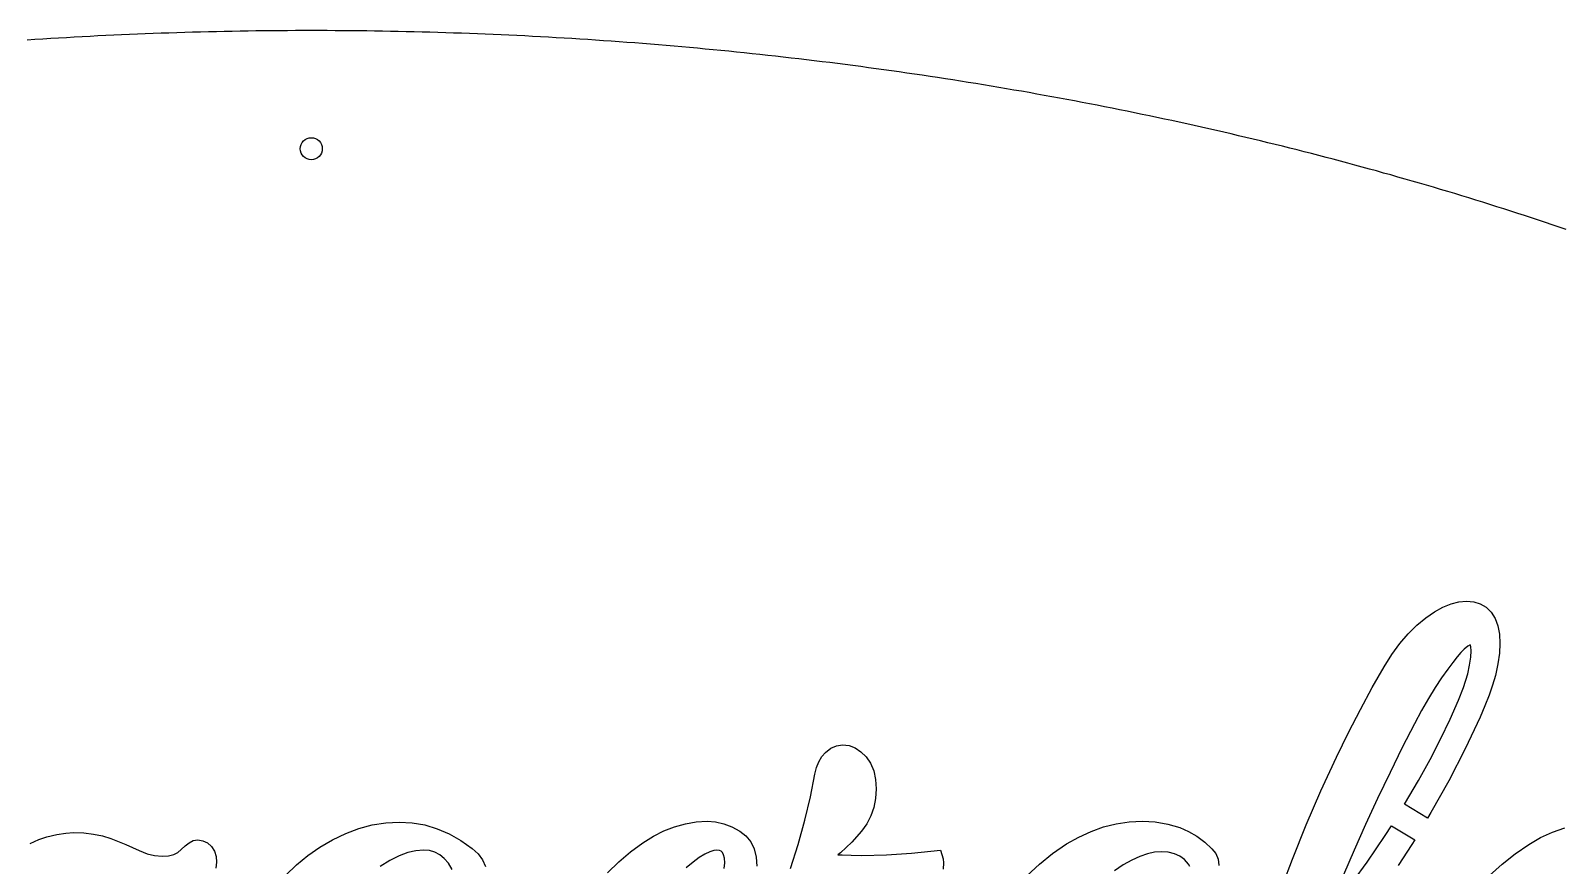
# Model space of a CAD drawing. Header units: inches. Extents: x 0 to 16, y 0 to 9.5.
# Drawn here: x 7.108 to 11.968, y 6.85 to 9.5 of the extents above; entities that cross this region are included whole.
import ezdxf

# ---------------------------------------------------------------- set-up
doc = ezdxf.new("R2010")
doc.units = ezdxf.units.IN
doc.header["$MEASUREMENT"] = 0
doc.layers.add('CUT', color=7, linetype='Continuous')

msp = doc.modelspace()

# ---------------------------------------------------------------- linework, layer by layer
at = {"layer": 'CUT'}
for points in [[(11.9855, 8.8686), (11.9637, 8.876), (11.9418, 8.8834), (11.9199, 8.8907), (11.898, 8.898), (11.876, 8.9052), (11.854, 8.9125), (11.832, 8.9196), (11.8099, 8.9268), (11.7878, 8.9338), (11.7656, 8.9409), (11.7434, 8.9479), (11.7212, 8.9548), (11.6989, 8.9618), (11.6766, 8.9686), (11.6543, 8.9755), (11.6319, 8.9823), (11.6095, 8.989), (11.5871, 8.9957), (11.5646, 9.0024), (11.5421, 9.009), (11.5195, 9.0156), (11.4969, 9.0222), (11.4743, 9.0287), (11.4516, 9.0351), (11.429, 9.0416), (11.4062, 9.0479), (11.3835, 9.0543), (11.3607, 9.0606), (11.3379, 9.0668), (11.315, 9.073), (11.2921, 9.0792), (11.2692, 9.0853), (11.2462, 9.0914), (11.2233, 9.0974), (11.2002, 9.1034), (11.1772, 9.1093), (11.1541, 9.1152), (11.131, 9.1211), (11.1078, 9.1269), (11.0847, 9.1327), (11.0615, 9.1384), (11.0382, 9.1441), (11.015, 9.1498), (10.9917, 9.1554), (10.9683, 9.1609), (10.945, 9.1664), (10.9216, 9.1719), (10.8982, 9.1773), (10.8748, 9.1827), (10.8513, 9.1881), (10.8278, 9.1934), (10.8043, 9.1986), (10.7807, 9.2038), (10.7571, 9.209), (10.7335, 9.2141), (10.7099, 9.2192), (10.6862, 9.2242), (10.6626, 9.2292), (10.6388, 9.2341), (10.6151, 9.239), (10.5913, 9.2439), (10.5675, 9.2487), (10.5437, 9.2535), (10.5199, 9.2582), (10.496, 9.2629), (10.4721, 9.2675), (10.4482, 9.2721), (10.4243, 9.2767), (10.4003, 9.2812), (10.3763, 9.2856), (10.3523, 9.29), (10.3283, 9.2944), (10.3042, 9.2987), (10.2802, 9.303), (10.2561, 9.3072), (10.2319, 9.3114), (10.2078, 9.3155), (10.1836, 9.3196), (10.1594, 9.3237), (10.1352, 9.3277), (10.111, 9.3316), (10.0867, 9.3356), (10.0625, 9.3394), (10.0382, 9.3433), (10.0139, 9.347), (9.9895, 9.3508), (9.9652, 9.3545), (9.9408, 9.3581), (9.9164, 9.3617), (9.892, 9.3653), (9.8676, 9.3688), (9.8431, 9.3722), (9.8186, 9.3756), (9.7942, 9.379), (9.7697, 9.3823), (9.7451, 9.3856), (9.7206, 9.3888), (9.6961, 9.392), (9.6715, 9.3952), (9.6469, 9.3983), (9.6223, 9.4013), (9.5977, 9.4043), (9.573, 9.4073), (9.5484, 9.4102), (9.5237, 9.413), (9.4991, 9.4159), (9.4744, 9.4186), (9.4496, 9.4214), (9.4249, 9.424), (9.4002, 9.4267), (9.3754, 9.4293), (9.3507, 9.4318), (9.3259, 9.4343), (9.3011, 9.4368), (9.2763, 9.4392), (9.2515, 9.4415), (9.2266, 9.4438), (9.2018, 9.4461), (9.177, 9.4483), (9.1521, 9.4505), (9.1272, 9.4526), (9.1023, 9.4547), (9.0774, 9.4567), (9.0525, 9.4587), (9.0276, 9.4607), (9.0027, 9.4625), (8.9777, 9.4644), (8.9528, 9.4662), (8.9278, 9.4679), (8.9029, 9.4697), (8.8779, 9.4713), (8.8529, 9.4729), (8.8279, 9.4745), (8.8029, 9.476), (8.7779, 9.4775), (8.7529, 9.4789), (8.7278, 9.4803), (8.7028, 9.4816), (8.6778, 9.4829), (8.6527, 9.4842), (8.6277, 9.4854), (8.6026, 9.4865), (8.5776, 9.4876), (8.5525, 9.4887), (8.5274, 9.4897), (8.5023, 9.4906), (8.4772, 9.4915), (8.4521, 9.4924), (8.4271, 9.4932), (8.402, 9.494), (8.3769, 9.4947), (8.3517, 9.4954), (8.3266, 9.496), (8.3015, 9.4966), (8.2764, 9.4972), (8.2513, 9.4977), (8.2262, 9.4981), (8.201, 9.4985), (8.1759, 9.4989), (8.1508, 9.4992), (8.1257, 9.4994), (8.1005, 9.4996), (8.0754, 9.4998), (8.0503, 9.4999), (8.0251, 9.5), (8, 9.5), (7.9749, 9.5), (7.9497, 9.4999), (7.9246, 9.4998), (7.8995, 9.4996), (7.8743, 9.4994), (7.8492, 9.4992), (7.8241, 9.4989), (7.799, 9.4985), (7.7738, 9.4981), (7.7487, 9.4977), (7.7236, 9.4972), (7.6985, 9.4966), (7.6734, 9.496), (7.6483, 9.4954), (7.6231, 9.4947), (7.598, 9.494), (7.5729, 9.4932), (7.5479, 9.4924), (7.5228, 9.4915), (7.4977, 9.4906), (7.4726, 9.4897), (7.4475, 9.4887), (7.4224, 9.4876), (7.3974, 9.4865), (7.3723, 9.4854), (7.3473, 9.4842), (7.3222, 9.4829), (7.2972, 9.4816), (7.2722, 9.4803), (7.2471, 9.4789), (7.2221, 9.4775), (7.1971, 9.476), (7.1721, 9.4745), (7.1471, 9.4729), (7.1221, 9.4713), (7.0971, 9.4697)], [(11.086, 6.7887), (11.1164, 6.8698), (11.1601, 6.9788), (11.2067, 7.0867), (11.2562, 7.1934), (11.2943, 7.271), (11.3323, 7.3446), (11.3701, 7.4142), (11.4079, 7.4798), (11.4324, 7.5188), (11.4579, 7.5539), (11.4843, 7.5851), (11.5115, 7.6123), (11.5397, 7.6353), (11.5676, 7.6543), (11.5943, 7.6691), (11.6201, 7.6799), (11.6451, 7.6866), (11.6692, 7.6889), (11.6921, 7.6867), (11.713, 7.6801), (11.7316, 7.6689), (11.7475, 7.6533), (11.7601, 7.6337), (11.7689, 7.6104), (11.7739, 7.5839), (11.7756, 7.5541), (11.7739, 7.5233), (11.769, 7.4894), (11.7609, 7.4522), (11.7523, 7.422), (11.7413, 7.3899), (11.7279, 7.3561), (11.7122, 7.3205), (11.6647, 7.2194), (11.6127, 7.1183), (11.5564, 7.0172), (11.5459, 6.9997), (11.4729, 7.0435), (11.5173, 7.1195), (11.5536, 7.186), (11.5869, 7.2507), (11.6171, 7.3136), (11.6442, 7.3746), (11.6603, 7.4143), (11.6731, 7.4575), (11.6793, 7.4857), (11.683, 7.5102), (11.6842, 7.5308), (11.6832, 7.5438), (11.6813, 7.5503), (11.6806, 7.5501), (11.6733, 7.5455), (11.6621, 7.536), (11.6518, 7.5255), (11.6397, 7.5114), (11.6257, 7.4937), (11.6099, 7.4725), (11.5902, 7.4452), (11.5699, 7.4143), (11.5487, 7.3796), (11.5268, 7.3412), (11.5041, 7.299), (11.4654, 7.2236), (11.4264, 7.1447), (11.387, 7.0623), (11.3487, 6.9792), (11.3127, 6.8982), (11.2789, 6.8191)], [(9.5223, 6.8399), (9.546, 6.9163), (9.568, 6.9935), (9.5859, 7.0676), (9.5999, 7.1396), (9.6049, 7.1602), (9.612, 7.1788), (9.6213, 7.195), (9.6329, 7.2085), (9.6498, 7.2214), (9.6682, 7.2295), (9.6877, 7.2323), (9.7081, 7.2298), (9.7274, 7.2224), (9.7453, 7.2105), (9.762, 7.1943), (9.7762, 7.1738), (9.7863, 7.1497), (9.7922, 7.1225), (9.7941, 7.0923), (9.7923, 7.0622), (9.7868, 7.0337), (9.7775, 7.0068), (9.7646, 6.9816), (9.748, 6.9584), (9.7164, 6.9234), (9.6807, 6.8899), (9.6725, 6.8833), (9.686, 6.8826), (9.7152, 6.8816), (9.7471, 6.8813), (9.827, 6.883), (9.9063, 6.8881), (9.9988, 6.8981), (10.0067, 6.8705), (10.0083, 6.8581), (10.0069, 6.8377)], [(7.1075, 6.9191), (7.134, 6.9314), (7.1602, 6.94), (7.1921, 6.9475), (7.2201, 6.952), (7.2443, 6.9535), (7.277, 6.9524), (7.3077, 6.9488), (7.3366, 6.9429), (7.3634, 6.9346), (7.411, 6.9158), (7.4534, 6.8968), (7.4785, 6.8866), (7.5024, 6.8807), (7.5259, 6.8787), (7.5462, 6.8802), (7.5628, 6.8843), (7.5759, 6.8907), (7.5871, 6.9003), (7.5988, 6.9119), (7.6115, 6.9216), (7.625, 6.9281), (7.6391, 6.9305), (7.6556, 6.928), (7.6703, 6.9207), (7.6826, 6.9091), (7.692, 6.8946), (7.6975, 6.8781), (7.6992, 6.86), (7.697, 6.8406)], [(7.9193, 6.8182), (7.9532, 6.8508), (7.9893, 6.8805), (8.0274, 6.9072), (8.0677, 6.931), (8.1094, 6.9511), (8.1513, 6.9668), (8.1937, 6.9781), (8.2363, 6.9848), (8.2792, 6.9871), (8.3201, 6.9848), (8.3602, 6.9778), (8.3994, 6.9661), (8.4375, 6.9499), (8.4747, 6.9291), (8.5111, 6.9035), (8.5299, 6.886), (8.544, 6.8668), (8.5529, 6.846)], [(8.941, 6.8261), (8.9769, 6.8609), (9.0143, 6.8926), (9.0532, 6.9211), (9.0866, 6.9419), (9.1202, 6.959), (9.1541, 6.9724), (9.1882, 6.982), (9.2225, 6.9877), (9.2571, 6.9897), (9.2836, 6.9877), (9.3099, 6.9819), (9.3356, 6.9723), (9.3611, 6.9587), (9.3804, 6.9437), (9.3958, 6.9245), (9.4066, 6.9017), (9.4129, 6.8759), (9.4149, 6.8472)], [(10.2725, 6.8169), (10.3126, 6.8538), (10.3548, 6.8874), (10.3991, 6.9176), (10.4376, 6.9395), (10.4767, 6.9575), (10.5165, 6.9716), (10.557, 6.9816), (10.5981, 6.9876), (10.6399, 6.9897), (10.6806, 6.9874), (10.7203, 6.9807), (10.7588, 6.9694), (10.7868, 6.9574), (10.8131, 6.9422), (10.8377, 6.9237), (10.8606, 6.9019), (10.8727, 6.8868), (10.8804, 6.8691), (10.8829, 6.8504), (10.883, 6.8499), (10.883, 6.8495)], [(11.3104, 6.8), (11.3543, 6.8603), (11.4112, 6.9444), (11.4307, 6.9755), (11.5047, 6.9311), (11.4958, 6.9161), (11.4518, 6.8492)], [(11.7427, 6.8172), (11.7823, 6.8535), (11.8237, 6.8866), (11.8671, 6.9162), (11.9046, 6.9378), (11.9427, 6.9555), (11.9813, 6.9693)], [(8.4472, 6.8367), (8.4354, 6.8562), (8.4223, 6.8717), (8.4081, 6.8834), (8.3926, 6.8916), (8.3755, 6.8966), (8.3565, 6.8982), (8.3325, 6.8962), (8.3067, 6.8901), (8.2791, 6.8797), (8.2496, 6.8648), (8.2184, 6.8455)], [(9.3118, 6.8392), (9.3131, 6.8576), (9.3122, 6.8725), (9.3095, 6.8834), (9.3058, 6.8905), (9.3016, 6.8946), (9.2961, 6.8972), (9.2879, 6.8982), (9.2781, 6.897), (9.2654, 6.8928), (9.2501, 6.8854), (9.2324, 6.8745), (9.2125, 6.8603), (9.1907, 6.8422)], [(10.7905, 6.846), (10.786, 6.8536), (10.7734, 6.8678), (10.7587, 6.8787), (10.7417, 6.8866), (10.7219, 6.8914), (10.6992, 6.8931), (10.6788, 6.8915), (10.6564, 6.8866), (10.632, 6.8783), (10.6058, 6.8665), (10.5788, 6.851), (10.5508, 6.8321)]]:
    msp.add_lwpolyline(points, dxfattribs=at)
msp.add_circle((8, 9.125), 0.035, dxfattribs=at)

doc.saveas('drawing.dxf')
